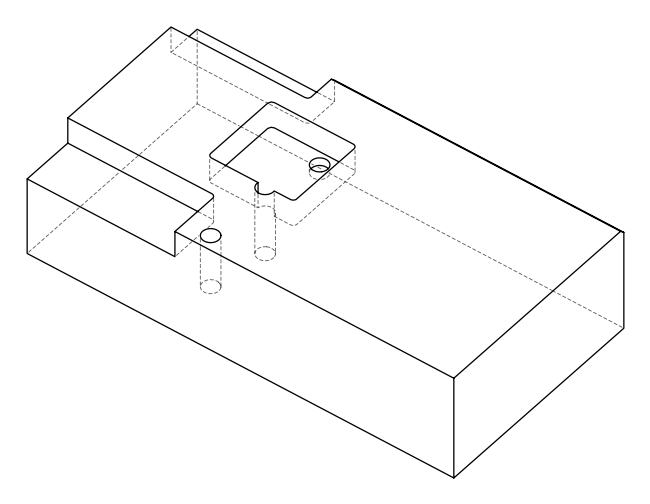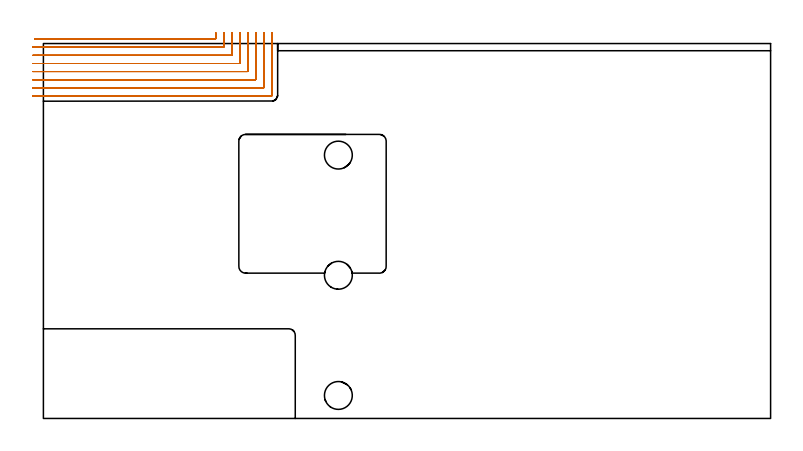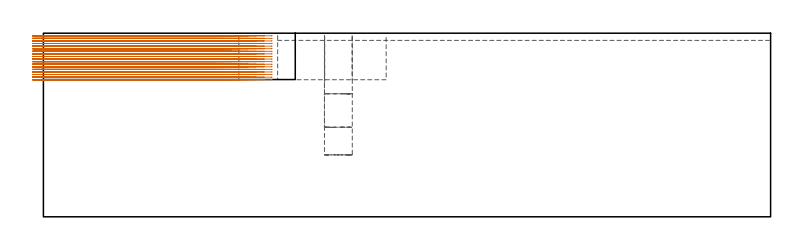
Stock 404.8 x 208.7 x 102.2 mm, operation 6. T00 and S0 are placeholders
(PLAN: 7 operations, 2 tool changes, 172.5 min)
(1 INDEXABLE_INSERT_DRILL_BLIND_HOLE_FROM_SOLID | STEP1POCKET | NXT0302_002 | 0.22 min | 9871 mm3)
(2 INDEXABLE_INSERT_DRILL_BLIND_HOLE_FROM_SOLID_1 | STEP1POCKET_1 | NXT0302_002 | 0.28 min | 12769 mm3)
(3 INDEXABLE_INSERT_DRILL_BLIND_HOLE_FROM_SOLID_2 | STEP1POCKET_2 | NXT0302_002 | 0.05 min | 6366 mm3)
(4 AREA_MILL | FG_CHAMFER_SURFACE | UGT0205_001 | 4.55 min | 2220 mm3)
(5 MILL_CORNER_NOTCH_RECTANGULAR | CORNER_NOTCH_RECTANGULAR | NXT0201_008 | Follow Part, ap 1.5, ae 75% | 69.46 min | 180446 mm3)
(6 MILL_CORNER_NOTCH_RECTANGULAR_1 | CORNER_NOTCH_RECTANGULAR_1 | NXT0201_008 | Follow Part, ap 1.5, ae 75% | 43.49 min | 108350 mm3)
(7 MILL_RECTANGULAR_POCKET | POCKET_RECTANGULAR_STRAIGHT | NXT0201_008 | Follow Part, ap 1.5, ae 75% | 54.46 min | 156855 mm3)
(TOOL NXT0302_002 | Index. Insert Drill 15.5mm [880-D1550L20-05] | D15.5 PA176 FL78 Z2)
(TOOL UGT0205_001 | Chamfer Mill 20 x 3 x 45 deg. | D20 FL50 Z2)
(TOOL NXT0201_008 | ENDMILL 6mm [2P460-0600-NA 1630] | D6 FL26 Z6)
(OP 6 MILL_CORNER_NOTCH_RECTANGULAR_1)
G17 G21 G94 G90
T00 M6
G54
G17 G0 G90 X-4.8 Y211.1 S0 M3
G43 Z112.2 H1
Z100.761
G94 G1 X-1.8 F250.
X95.604 F500.
G3 X95.9 Y211.396 R0.3
G2 X95.9 Y211.7 R31.5
G1 X95.911 Y214.7 F250.
G0 Z112.2
X-6. Y206.6
Z100.761
G1 X-3.
X100.103 F500.
G3 X100.4 Y206.897 R0.3
G1 Y211.579
Y211.7
X100.414 Y214.7 F250.
G0 Z112.2
X-6. Y202.1
Z100.761
G1 X-3.
X104.603 F500.
G3 X104.9 Y202.397 R0.3
G1 Y211.579
Y211.7
X104.916 Y214.7 F250.
G0 Z112.2
X-6. Y197.6
Z100.761
G1 X-3.
X109.103 F500.
G3 X109.4 Y197.897 R0.3
G1 Y211.579
Y211.7
X109.421 Y214.7 F250.
G0 Z112.2
X-6. Y193.1
Z100.761
G1 X-3.
X113.603 F500.
G3 X113.9 Y193.397 R0.3
G1 Y211.579
X113.901 Y211.7
X113.927 Y214.7 F250.
G0 Z112.2
X-6. Y188.6
Z100.761
G1 X-3.
X118.103 F500.
G3 X118.4 Y188.897 R0.3
G1 Y211.579
X118.401 Y211.7
X118.441 Y214.7 F250.
G0 Z112.2
X-6. Y184.1
Z100.761
G1 X-3.
X122.603 F500.
G3 X122.9 Y184.397 R0.3
G1 Y211.579
X122.902 Y211.7
X122.982 Y214.699 F250.
G0 Z112.2
X-6. Y179.6
Z100.761
G1 X-3.
X127. F500.
G3 X127.4 Y180. R0.4
G1 Y211.579
Y214.579 F250.
G0 Z112.2
X-4.8 Y211.1
Z99.322
G1 X-1.8
X95.604 F500.
G3 X95.9 Y211.396 R0.3
G2 X95.899 Y211.7 R31.5
G1 Y214.7 F250.
G0 Z112.2
X-6. Y206.6
Z99.322
G1 X-3.
X100.103 F500.
G3 X100.4 Y206.897 R0.3
G1 Y211.7
Y214.7 F250.
G0 Z112.2
X-6. Y202.1
Z99.322
G1 X-3.
X104.603 F500.
G3 X104.9 Y202.397 R0.3
G1 Y211.7
Y214.7 F250.
G0 Z112.2
X-6. Y197.6
Z99.322
G1 X-3.
X109.103 F500.
G3 X109.4 Y197.897 R0.3
G1 Y211.7
Y214.7 F250.
G0 Z112.2
X-6. Y193.1
Z99.322
G1 X-3.
X113.603 F500.
G3 X113.9 Y193.397 R0.3
G1 Y211.7
Y214.7 F250.
G0 Z112.2
X-6. Y188.6
Z99.322
G1 X-3.
X118.103 F500.
G3 X118.4 Y188.897 R0.3
G1 Y211.7
Y214.7 F250.
G0 Z112.2
X-6. Y184.1
Z99.322
G1 X-3.
X122.603 F500.
G3 X122.9 Y184.397 R0.3
G1 Y211.7
Y214.7 F250.
G0 Z112.2
X-6. Y179.6
Z99.322
G1 X-3.
X127. F500.
G3 X127.4 Y180. R0.4
G1 Y211.7
Y214.7 F250.
G0 Z112.2
X-4.8 Y211.1
Z97.883
G1 X-1.8
X95.604 F500.
G3 X95.9 Y211.396 R0.3
G2 X95.899 Y211.7 R31.5
G1 Y214.7 F250.
G0 Z112.2
X-6. Y206.6
Z97.883
G1 X-3.
X100.103 F500.
G3 X100.4 Y206.897 R0.3
G1 Y211.7
Y214.7 F250.
G0 Z112.2
X-6. Y202.1
Z97.883
G1 X-3.
X104.603 F500.
G3 X104.9 Y202.397 R0.3
G1 Y211.7
Y214.7 F250.
G0 Z112.2
X-6. Y197.6
Z97.883
G1 X-3.
X109.103 F500.
G3 X109.4 Y197.897 R0.3
G1 Y211.7
Y214.7 F250.
G0 Z112.2
X-6. Y193.1
Z97.883
G1 X-3.
X113.603 F500.
G3 X113.9 Y193.397 R0.3
G1 Y211.7
Y214.7 F250.
G0 Z112.2
X-6. Y188.6
Z97.883
G1 X-3.
X118.103 F500.
G3 X118.4 Y188.897 R0.3
G1 Y211.7
Y214.7 F250.
G0 Z112.2
X-6. Y184.1
Z97.883
G1 X-3.
X122.603 F500.
G3 X122.9 Y184.397 R0.3
G1 Y211.7
Y214.7 F250.
G0 Z112.2
X-6. Y179.6
Z97.883
G1 X-3.
X127. F500.
G3 X127.4 Y180. R0.4
G1 Y211.7
Y214.7 F250.
G0 Z112.2
X-4.8 Y211.1
Z96.444
G1 X-1.8
X95.604 F500.
G3 X95.9 Y211.396 R0.3
G2 X95.899 Y211.7 R31.5
G1 Y214.7 F250.
G0 Z112.2
X-6. Y206.6
Z96.444
G1 X-3.
X100.103 F500.
G3 X100.4 Y206.897 R0.3
G1 Y211.7
Y214.7 F250.
G0 Z112.2
X-6. Y202.1
Z96.444
G1 X-3.
X104.603 F500.
G3 X104.9 Y202.397 R0.3
G1 Y211.7
Y214.7 F250.
G0 Z112.2
X-6. Y197.6
Z96.444
G1 X-3.
X109.103 F500.
G3 X109.4 Y197.897 R0.3
G1 Y211.7
Y214.7 F250.
G0 Z112.2
X-6. Y193.1
Z96.444
G1 X-3.
X113.603 F500.
G3 X113.9 Y193.397 R0.3
G1 Y211.7
Y214.7 F250.
G0 Z112.2
X-6. Y188.6
Z96.444
G1 X-3.
X118.103 F500.
G3 X118.4 Y188.897 R0.3
G1 Y211.7
Y214.7 F250.
G0 Z112.2
X-6. Y184.1
Z96.444
G1 X-3.
X122.603 F500.
G3 X122.9 Y184.397 R0.3
G1 Y211.7
Y214.7 F250.
G0 Z112.2
X-6. Y179.6
Z96.444
G1 X-3.
X127. F500.
G3 X127.4 Y180. R0.4
G1 Y211.7
Y214.7 F250.
G0 Z112.2
X-4.8 Y211.1
Z95.005
G1 X-1.8
X95.604 F500.
G3 X95.9 Y211.396 R0.3
G2 X95.899 Y211.7 R31.5
G1 Y214.7 F250.
G0 Z112.2
X-6. Y206.6
Z95.005
G1 X-3.
X100.103 F500.
G3 X100.4 Y206.897 R0.3
G1 Y211.7
Y214.7 F250.
G0 Z112.2
X-6. Y202.1
Z95.005
G1 X-3.
X104.603 F500.
G3 X104.9 Y202.397 R0.3
G1 Y211.7
Y214.7 F250.
G0 Z112.2
X-6. Y197.6
Z95.005
G1 X-3.
X109.103 F500.
G3 X109.4 Y197.897 R0.3
G1 Y211.7
Y214.7 F250.
G0 Z112.2
X-6. Y193.1
Z95.005
G1 X-3.
X113.603 F500.
G3 X113.9 Y193.397 R0.3
G1 Y211.7
Y214.7 F250.
G0 Z112.2
X-6. Y188.6
Z95.005
G1 X-3.
X118.103 F500.
G3 X118.4 Y188.897 R0.3
G1 Y211.7
Y214.7 F250.
G0 Z112.2
X-6. Y184.1
Z95.005
G1 X-3.
X122.603 F500.
G3 X122.9 Y184.397 R0.3
G1 Y211.7
Y214.7 F250.
G0 Z112.2
X-6. Y179.6
Z95.005
G1 X-3.
X127. F500.
G3 X127.4 Y180. R0.4
G1 Y211.7
Y214.7 F250.
G0 Z112.2
X-4.8 Y211.1
Z93.567
G1 X-1.8
X95.604 F500.
G3 X95.9 Y211.396 R0.3
G2 X95.899 Y211.7 R31.5
G1 Y214.7 F250.
G0 Z112.2
X-6. Y206.6
Z93.567
G1 X-3.
X100.103 F500.
G3 X100.4 Y206.897 R0.3
G1 Y211.7
Y214.7 F250.
G0 Z112.2
X-6. Y202.1
Z93.567
G1 X-3.
X104.603 F500.
G3 X104.9 Y202.397 R0.3
G1 Y211.7
Y214.7 F250.
G0 Z112.2
X-6. Y197.6
Z93.567
G1 X-3.
X109.103 F500.
G3 X109.4 Y197.897 R0.3
G1 Y211.7
Y214.7 F250.
G0 Z112.2
X-6. Y193.1
Z93.567
G1 X-3.
X113.603 F500.
G3 X113.9 Y193.397 R0.3
G1 Y211.7
Y214.7 F250.
G0 Z112.2
X-6. Y188.6
Z93.567
G1 X-3.
X118.103 F500.
G3 X118.4 Y188.897 R0.3
G1 Y211.7
Y214.7 F250.
G0 Z112.2
X-6. Y184.1
Z93.567
G1 X-3.
X122.603 F500.
G3 X122.9 Y184.397 R0.3
G1 Y211.7
Y214.7 F250.
G0 Z112.2
X-6. Y179.6
Z93.567
G1 X-3.
X127. F500.
G3 X127.4 Y180. R0.4
G1 Y211.7
Y214.7 F250.
G0 Z112.2
X-4.8 Y211.1
Z92.128
G1 X-1.8
X95.604 F500.
G3 X95.9 Y211.396 R0.3
G2 X95.899 Y211.7 R31.5
G1 Y214.7 F250.
G0 Z112.2
X-6. Y206.6
Z92.128
G1 X-3.
X100.103 F500.
G3 X100.4 Y206.897 R0.3
G1 Y211.7
Y214.7 F250.
G0 Z112.2
X-6. Y202.1
Z92.128
G1 X-3.
X104.603 F500.
G3 X104.9 Y202.397 R0.3
G1 Y211.7
Y214.7 F250.
G0 Z112.2
X-6. Y197.6
Z92.128
G1 X-3.
X109.103 F500.
G3 X109.4 Y197.897 R0.3
G1 Y211.7
Y214.7 F250.
G0 Z112.2
X-6. Y193.1
Z92.128
G1 X-3.
X113.603 F500.
G3 X113.9 Y193.397 R0.3
G1 Y211.7
Y214.7 F250.
G0 Z112.2
X-6. Y188.6
Z92.128
G1 X-3.
X118.103 F500.
G3 X118.4 Y188.897 R0.3
G1 Y211.7
Y214.7 F250.
G0 Z112.2
X-6. Y184.1
Z92.128
G1 X-3.
X122.603 F500.
G3 X122.9 Y184.397 R0.3
G1 Y211.7
Y214.7 F250.
G0 Z112.2
X-6. Y179.6
Z92.128
G1 X-3.
X127. F500.
G3 X127.4 Y180. R0.4
G1 Y211.7
Y214.7 F250.
G0 Z112.2
X-4.8 Y211.1
Z90.689
G1 X-1.8
X95.604 F500.
G3 X95.9 Y211.396 R0.3
G2 X95.899 Y211.7 R31.5
G1 Y214.7 F250.
G0 Z112.2
X-6. Y206.6
Z90.689
G1 X-3.
X100.103 F500.
G3 X100.4 Y206.897 R0.3
G1 Y211.7
Y214.7 F250.
G0 Z112.2
X-6. Y202.1
Z90.689
G1 X-3.
X104.603 F500.
G3 X104.9 Y202.397 R0.3
G1 Y211.7
Y214.7 F250.
G0 Z112.2
X-6. Y197.6
Z90.689
G1 X-3.
X109.103 F500.
G3 X109.4 Y197.897 R0.3
G1 Y211.7
Y214.7 F250.
G0 Z112.2
X-6. Y193.1
Z90.689
G1 X-3.
X113.603 F500.
G3 X113.9 Y193.397 R0.3
G1 Y211.7
Y214.7 F250.
G0 Z112.2
X-6. Y188.6
Z90.689
G1 X-3.
X118.103 F500.
G3 X118.4 Y188.897 R0.3
G1 Y211.7
Y214.7 F250.
G0 Z112.2
X-6. Y184.1
Z90.689
G1 X-3.
X122.603 F500.
G3 X122.9 Y184.397 R0.3
G1 Y211.7
Y214.7 F250.
G0 Z112.2
X-6. Y179.6
Z90.689
G1 X-3.
X127. F500.
G3 X127.4 Y180. R0.4
G1 Y211.7
Y214.7 F250.
G0 Z112.2
X-4.8 Y211.1
Z89.25
G1 X-1.8
X95.604 F500.
G3 X95.9 Y211.396 R0.3
G2 X95.899 Y211.7 R31.5
G1 Y214.7 F250.
G0 Z112.2
X-6. Y206.6
Z89.25
G1 X-3.
X100.103 F500.
G3 X100.4 Y206.897 R0.3
G1 Y211.7
Y214.7 F250.
G0 Z112.2
X-6. Y202.1
Z89.25
G1 X-3.
X104.603 F500.
G3 X104.9 Y202.397 R0.3
G1 Y211.7
Y214.7 F250.
G0 Z112.2
X-6. Y197.6
Z89.25
G1 X-3.
X109.103 F500.
G3 X109.4 Y197.897 R0.3
G1 Y211.7
Y214.7 F250.
G0 Z112.2
X-6. Y193.1
Z89.25
G1 X-3.
X113.603 F500.
G3 X113.9 Y193.397 R0.3
G1 Y211.7
Y214.7 F250.
G0 Z112.2
X-6. Y188.6
Z89.25
G1 X-3.
X118.103 F500.
G3 X118.4 Y188.897 R0.3
G1 Y211.7
Y214.7 F250.
G0 Z112.2
X-6. Y184.1
Z89.25
G1 X-3.
X122.603 F500.
G3 X122.9 Y184.397 R0.3
G1 Y211.7
Y214.7 F250.
G0 Z112.2
X-6. Y179.6
Z89.25
G1 X-3.
X127. F500.
G3 X127.4 Y180. R0.4
G1 Y211.7
Y214.7 F250.
G0 Z112.2
X-4.8 Y211.1
Z87.811
G1 X-1.8
X95.604 F500.
G3 X95.9 Y211.396 R0.3
G2 X95.899 Y211.7 R31.5
G1 Y214.7 F250.
G0 Z112.2
X-6. Y206.6
Z87.811
G1 X-3.
X100.103 F500.
G3 X100.4 Y206.897 R0.3
G1 Y211.7
Y214.7 F250.
G0 Z112.2
X-6. Y202.1
Z87.811
G1 X-3.
X104.603 F500.
G3 X104.9 Y202.397 R0.3
G1 Y211.7
Y214.7 F250.
G0 Z112.2
X-6. Y197.6
Z87.811
G1 X-3.
X109.103 F500.
G3 X109.4 Y197.897 R0.3
G1 Y211.7
Y214.7 F250.
G0 Z112.2
X-6. Y193.1
Z87.811
G1 X-3.
X113.603 F500.
G3 X113.9 Y193.397 R0.3
G1 Y211.7
Y214.7 F250.
G0 Z112.2
X-6. Y188.6
Z87.811
G1 X-3.
X118.103 F500.
G3 X118.4 Y188.897 R0.3
G1 Y211.7
Y214.7 F250.
G0 Z112.2
X-6. Y184.1
Z87.811
G1 X-3.
X122.603 F500.
G3 X122.9 Y184.397 R0.3
G1 Y211.7
Y214.7 F250.
G0 Z112.2
X-6. Y179.6
Z87.811
G1 X-3.
X127. F500.
G3 X127.4 Y180. R0.4
G1 Y211.7
Y214.7 F250.
G0 Z112.2
X-4.8 Y211.1
Z86.372
G1 X-1.8
X95.604 F500.
G3 X95.9 Y211.396 R0.3
G2 X95.899 Y211.7 R31.5
G1 Y214.7 F250.
G0 Z112.2
X-6. Y206.6
Z86.372
G1 X-3.
X100.103 F500.
G3 X100.4 Y206.897 R0.3
G1 Y211.7
Y214.7 F250.
G0 Z112.2
X-6. Y202.1
Z86.372
G1 X-3.
X104.603 F500.
G3 X104.9 Y202.397 R0.3
G1 Y211.7
Y214.7 F250.
G0 Z112.2
X-6. Y197.6
Z86.372
G1 X-3.
X109.103 F500.
G3 X109.4 Y197.897 R0.3
G1 Y211.7
Y214.7 F250.
G0 Z112.2
X-6. Y193.1
Z86.372
G1 X-3.
X113.603 F500.
G3 X113.9 Y193.397 R0.3
G1 Y211.7
Y214.7 F250.
G0 Z112.2
X-6. Y188.6
Z86.372
G1 X-3.
X118.103 F500.
G3 X118.4 Y188.897 R0.3
G1 Y211.7
Y214.7 F250.
G0 Z112.2
X-6. Y184.1
Z86.372
G1 X-3.
X122.603 F500.
G3 X122.9 Y184.397 R0.3
G1 Y211.7
Y214.7 F250.
G0 Z112.2
X-6. Y179.6
Z86.372
G1 X-3.
X127. F500.
G3 X127.4 Y180. R0.4
G1 Y211.7
Y214.7 F250.
G0 Z112.2
X-4.8 Y211.1
Z84.933
G1 X-1.8
X95.604 F500.
G3 X95.9 Y211.396 R0.3
G2 X95.899 Y211.7 R31.5
G1 Y214.7 F250.
G0 Z112.2
X-6. Y206.6
Z84.933
G1 X-3.
X100.103 F500.
G3 X100.4 Y206.897 R0.3
G1 Y211.7
Y214.7 F250.
G0 Z112.2
X-6. Y202.1
Z84.933
G1 X-3.
X104.603 F500.
G3 X104.9 Y202.397 R0.3
G1 Y211.7
Y214.7 F250.
G0 Z112.2
X-6. Y197.6
Z84.933
G1 X-3.
X109.103 F500.
G3 X109.4 Y197.897 R0.3
G1 Y211.7
Y214.7 F250.
G0 Z112.2
X-6. Y193.1
Z84.933
G1 X-3.
X113.603 F500.
G3 X113.9 Y193.397 R0.3
G1 Y211.7
Y214.7 F250.
G0 Z112.2
X-6. Y188.6
Z84.933
G1 X-3.
X118.103 F500.
G3 X118.4 Y188.897 R0.3
G1 Y211.7
Y214.7 F250.
G0 Z112.2
X-6. Y184.1
Z84.933
G1 X-3.
X122.603 F500.
G3 X122.9 Y184.397 R0.3
G1 Y211.7
Y214.7 F250.
G0 Z112.2
X-6. Y179.6
Z84.933
G1 X-3.
X127. F500.
G3 X127.4 Y180. R0.4
G1 Y211.7
Y214.7 F250.
G0 Z112.2
X-4.8 Y211.1
Z83.494
G1 X-1.8
X95.604 F500.
G3 X95.9 Y211.396 R0.3
G2 X95.899 Y211.7 R31.5
G1 Y214.7 F250.
G0 Z112.2
X-6. Y206.6
Z83.494
G1 X-3.
X100.103 F500.
G3 X100.4 Y206.897 R0.3
G1 Y211.7
Y214.7 F250.
G0 Z112.2
X-6. Y202.1
Z83.494
G1 X-3.
X104.603 F500.
G3 X104.9 Y202.397 R0.3
G1 Y211.7
Y214.7 F250.
G0 Z112.2
X-6. Y197.6
Z83.494
G1 X-3.
X109.103 F500.
G3 X109.4 Y197.897 R0.3
G1 Y211.7
Y214.7 F250.
G0 Z112.2
X-6. Y193.1
Z83.494
G1 X-3.
X113.603 F500.
G3 X113.9 Y193.397 R0.3
G1 Y211.7
Y214.7 F250.
G0 Z112.2
X-6. Y188.6
Z83.494
G1 X-3.
X118.103 F500.
G3 X118.4 Y188.897 R0.3
G1 Y211.7
Y214.7 F250.
G0 Z112.2
X-6. Y184.1
Z83.494
G1 X-3.
X122.603 F500.
G3 X122.9 Y184.397 R0.3
G1 Y211.7
Y214.7 F250.
G0 Z112.2
X-6. Y179.6
Z83.494
G1 X-3.
X127. F500.
G3 X127.4 Y180. R0.4
G1 Y211.7
Y214.7 F250.
G0 Z112.2
X-4.8 Y211.1
Z82.056
G1 X-1.8
X95.604 F500.
G3 X95.9 Y211.396 R0.3
G2 X95.899 Y211.7 R31.5
G1 Y214.7 F250.
G0 Z112.2
X-6. Y206.6
Z82.056
G1 X-3.
X100.103 F500.
G3 X100.4 Y206.897 R0.3
G1 Y211.7
Y214.7 F250.
G0 Z112.2
X-6. Y202.1
Z82.056
G1 X-3.
X104.603 F500.
G3 X104.9 Y202.397 R0.3
G1 Y211.7
Y214.7 F250.
G0 Z112.2
X-6. Y197.6
Z82.056
G1 X-3.
X109.103 F500.
G3 X109.4 Y197.897 R0.3
G1 Y211.7
Y214.7 F250.
G0 Z112.2
X-6. Y193.1
Z82.056
G1 X-3.
X113.603 F500.
G3 X113.9 Y193.397 R0.3
G1 Y211.7
Y214.7 F250.
G0 Z112.2
X-6. Y188.6
Z82.056
G1 X-3.
X118.103 F500.
G3 X118.4 Y188.897 R0.3
G1 Y211.7
Y214.7 F250.
G0 Z112.2
X-6. Y184.1
Z82.056
G1 X-3.
X122.603 F500.
G3 X122.9 Y184.397 R0.3
G1 Y211.7
Y214.7 F250.
G0 Z112.2
X-6. Y179.6
Z82.056
G1 X-3.
X127. F500.
G3 X127.4 Y180. R0.4
G1 Y211.7
Y214.7 F250.
G0 Z112.2
X-4.8 Y211.1
Z80.617
G1 X-1.8
X95.604 F500.
G3 X95.9 Y211.396 R0.3
G2 X95.899 Y211.7 R31.5
G1 Y214.7 F250.
G0 Z112.2
X-6. Y206.6
Z80.617
G1 X-3.
X100.103 F500.
G3 X100.4 Y206.897 R0.3
G1 Y211.7
Y214.7 F250.
G0 Z112.2
X-6. Y202.1
Z80.617
G1 X-3.
X104.603 F500.
G3 X104.9 Y202.397 R0.3
G1 Y211.7
Y214.7 F250.
G0 Z112.2
X-6. Y197.6
Z80.617
G1 X-3.
X109.103 F500.
G3 X109.4 Y197.897 R0.3
G1 Y211.7
Y214.7 F250.
G0 Z112.2
X-6. Y193.1
Z80.617
G1 X-3.
X113.603 F500.
G3 X113.9 Y193.397 R0.3
G1 Y211.7
Y214.7 F250.
G0 Z112.2
X-6. Y188.6
Z80.617
G1 X-3.
X118.103 F500.
G3 X118.4 Y188.897 R0.3
G1 Y211.7
Y214.7 F250.
G0 Z112.2
X-6. Y184.1
Z80.617
G1 X-3.
X122.603 F500.
G3 X122.9 Y184.397 R0.3
G1 Y211.7
Y214.7 F250.
G0 Z112.2
X-6. Y179.6
Z80.617
G1 X-3.
X127. F500.
G3 X127.4 Y180. R0.4
G1 Y211.7
Y214.7 F250.
G0 Z112.2
X-4.8 Y211.1
Z79.178
G1 X-1.8
X95.604 F500.
G3 X95.9 Y211.396 R0.3
G2 X95.899 Y211.7 R31.5
G1 Y214.7 F250.
G0 Z112.2
X-6. Y206.6
Z79.178
G1 X-3.
X100.103 F500.
G3 X100.4 Y206.897 R0.3
G1 Y211.7
Y214.7 F250.
G0 Z112.2
X-6. Y202.1
Z79.178
G1 X-3.
X104.603 F500.
G3 X104.9 Y202.397 R0.3
G1 Y211.7
Y214.7 F250.
G0 Z112.2
X-6. Y197.6
Z79.178
G1 X-3.
X109.103 F500.
G3 X109.4 Y197.897 R0.3
G1 Y211.7
Y214.7 F250.
G0 Z112.2
X-6. Y193.1
Z79.178
G1 X-3.
X113.603 F500.
G3 X113.9 Y193.397 R0.3
G1 Y211.7
Y214.7 F250.
G0 Z112.2
X-6. Y188.6
Z79.178
G1 X-3.
X118.103 F500.
G3 X118.4 Y188.897 R0.3
G1 Y211.7
Y214.7 F250.
G0 Z112.2
X-6. Y184.1
Z79.178
G1 X-3.
X122.603 F500.
G3 X122.9 Y184.397 R0.3
G1 Y211.7
Y214.7 F250.
G0 Z112.2
X-6. Y179.6
Z79.178
G1 X-3.
X127. F500.
G3 X127.4 Y180. R0.4
G1 Y211.7
Y214.7 F250.
G0 Z112.2
X-4.8 Y211.1
Z77.739
G1 X-1.8
X95.604 F500.
G3 X95.9 Y211.396 R0.3
G2 X95.899 Y211.7 R31.5
G1 Y214.7 F250.
G0 Z112.2
X-6. Y206.6
Z77.739
G1 X-3.
X100.103 F500.
G3 X100.4 Y206.897 R0.3
G1 Y211.7
Y214.7 F250.
G0 Z112.2
X-6. Y202.1
Z77.739
G1 X-3.
X104.603 F500.
G3 X104.9 Y202.397 R0.3
G1 Y211.7
Y214.7 F250.
G0 Z112.2
X-6. Y197.6
Z77.739
G1 X-3.
X109.103 F500.
G3 X109.4 Y197.897 R0.3
G1 Y211.7
Y214.7 F250.
G0 Z112.2
X-6. Y193.1
Z77.739
G1 X-3.
X113.603 F500.
G3 X113.9 Y193.397 R0.3
G1 Y211.7
Y214.7 F250.
G0 Z112.2
X-6. Y188.6
Z77.739
G1 X-3.
X118.103 F500.
G3 X118.4 Y188.897 R0.3
G1 Y211.7
Y214.7 F250.
G0 Z112.2
X-6. Y184.1
Z77.739
G1 X-3.
X122.603 F500.
G3 X122.9 Y184.397 R0.3
G1 Y211.7
Y214.7 F250.
G0 Z112.2
X-6. Y179.6
Z77.739
G1 X-3.
X127. F500.
G3 X127.4 Y180. R0.4
G1 Y211.7
Y214.7 F250.
G0 Z112.2
X-4.8 Y211.1
Z76.3
G1 X-1.8
X95.604 F500.
G3 X95.9 Y211.396 R0.3
G2 X95.899 Y211.7 R31.5
G1 Y214.7 F250.
G0 Z112.2
X-6. Y206.6
Z76.3
G1 X-3.
X100.103 F500.
G3 X100.4 Y206.897 R0.3
G1 Y211.7
Y214.7 F250.
G0 Z112.2
X-6. Y202.1
Z76.3
G1 X-3.
X104.603 F500.
G3 X104.9 Y202.397 R0.3
G1 Y211.7
Y214.7 F250.
G0 Z112.2
X-6. Y197.6
Z76.3
G1 X-3.
X109.103 F500.
G3 X109.4 Y197.897 R0.3
G1 Y211.7
Y214.7 F250.
G0 Z112.2
X-6. Y193.1
Z76.3
G1 X-3.
X113.603 F500.
G3 X113.9 Y193.397 R0.3
G1 Y211.7
Y214.7 F250.
G0 Z112.2
X-6. Y188.6
Z76.3
G1 X-3.
X118.103 F500.
G3 X118.4 Y188.897 R0.3
G1 Y211.7
Y214.7 F250.
G0 Z112.2
X-6. Y184.1
Z76.3
G1 X-3.
X122.603 F500.
G3 X122.9 Y184.397 R0.3
G1 Y211.7
Y214.7 F250.
G0 Z112.2
X-6. Y179.6
Z76.3
G1 X-3.
X127. F500.
G3 X127.4 Y180. R0.4
G1 Y211.7
Y214.7 F250.
G0 Z112.2
M5
M2
